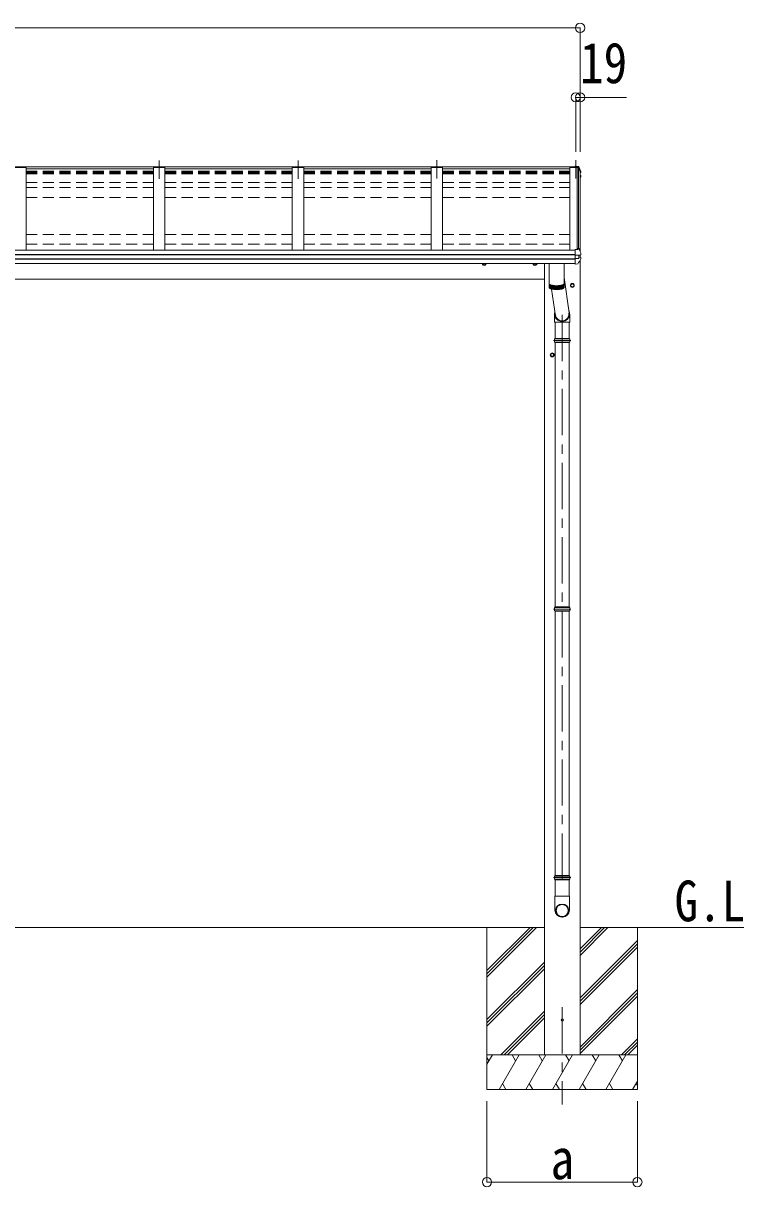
# Model space of a CAD drawing. Units: millimetres at full size, sheet at 1:40; details may follow other scales. Extents: x -11243 to 11243, y -7760 to 7760.
# Drawn here: x -4605 to -1491, y -4969 to 56 of the extents above; entities that cross this region are included whole.
import ezdxf
from ezdxf.enums import TextEntityAlignment as Align

# ---------------------------------------------------------------- set-up
doc = ezdxf.new("R2010")
doc.units = ezdxf.units.MM
doc.header["$LTSCALE"] = 40
doc.header["$PDMODE"] = 32
doc.header["$PDSIZE"] = 40
doc.linetypes.add('CHAIN1', pattern=[8, 5, -1, 1, -1])
doc.linetypes.add('DASHED1', pattern=[1.8, 1.2, -0.6])
for name, color, linetype, lineweight in [('0-0_0', 7, 'Continuous', 9), ('0-1_本体', 5, 'CHAIN1', 9), ('0-3_ELV2', 4, 'Continuous', 9), ('0-6_OTH_LINE', 6, 'Continuous', 9), ('0-7_SHAPE', 4, 'Continuous', 9), ('0-9_OUTLINE', 7, 'Continuous', 9)]:
    doc.layers.add(name, color=color, linetype=linetype, lineweight=lineweight)
doc.styles.add('ＭＳ ゴシック', font='')
doc.styles.get('ＭＳ ゴシック').set_extended_font_data('MS Gothic')

msp = doc.modelspace()

# ---------------------------------------------------------------- linework, layer by layer
at = {"layer": '0-0_0'}
for p, q in [((-2353.11, -3848.68), (-6882.11, -3848.68)), ((-2601.11, -3848.68), (-2601.11, -4548.68)), ((-2601.11, -4034.66), (-2415.13, -3848.68)), ((-2601.11, -4048.8), (-2400.99, -3848.68)), ((-2601.11, -4062.95), (-2386.84, -3848.68)), ((-2601.11, -3850.82), (-2598.98, -3848.68)), ((-1491.49, -3848.68), (-2199.11, -3848.68)), ((-2199.11, -3969.32), (-2078.48, -3848.68)), ((-2199.11, -3955.17), (-2092.62, -3848.68)), ((-2199.11, -3941.03), (-2106.76, -3848.68)), ((-1951.11, -3848.68), (-1951.11, -4548.68)), ((-2199.11, -4153.16), (-1951.11, -3905.16)), ((-2199.11, -4167.3), (-1951.11, -3919.31)), ((-2199.11, -4181.45), (-1951.11, -3933.45)), ((-2601.11, -4246.79), (-2353.11, -3998.8)), ((-2601.11, -4260.94), (-2353.11, -4012.94)), ((-2601.11, -4275.08), (-2353.11, -4027.08)), ((-2199.11, -4365.29), (-1951.11, -4117.29)), ((-2199.11, -4379.43), (-1951.11, -4131.44)), ((-2199.11, -4393.58), (-1951.11, -4145.58)), ((-2540.87, -4398.68), (-2353.11, -4210.93)), ((-2526.72, -4398.68), (-2353.11, -4225.07)), ((-2512.58, -4398.68), (-2353.11, -4239.21)), ((-2020.37, -4398.68), (-1951.11, -4329.43)), ((-2006.22, -4398.68), (-1951.11, -4343.57)), ((-1992.08, -4398.68), (-1951.11, -4357.71)), ((-1951.11, -4398.68), (-2601.11, -4398.68)), ((-2601.11, -4438.78), (-2577.96, -4398.68)), ((-2592.96, -4424.66), (-2601.11, -4410.55)), ((-2549.09, -4548.68), (-2462.49, -4398.68)), ((-2477.49, -4424.67), (-2492.49, -4398.68)), ((-2433.62, -4548.68), (-2347.02, -4398.68)), ((-2362.02, -4424.67), (-2377.02, -4398.68)), ((-2318.15, -4548.68), (-2231.55, -4398.68)), ((-2246.55, -4424.67), (-2261.55, -4398.68)), ((-2202.68, -4548.68), (-2116.08, -4398.68)), ((-2131.08, -4424.67), (-2146.08, -4398.68)), ((-2087.21, -4548.68), (-2000.61, -4398.68)), ((-2030.61, -4398.68), (-2015.61, -4424.67)), ((-1971.74, -4548.68), (-1951.11, -4512.95)), ((-2601.11, -4548.68), (-1951.11, -4548.68)), ((-2534.09, -4522.7), (-2519.09, -4548.68)), ((-2418.62, -4522.7), (-2403.62, -4548.68)), ((-2303.15, -4522.7), (-2288.15, -4548.68)), ((-2187.68, -4522.7), (-2172.68, -4548.68)), ((-2072.21, -4522.71), (-2057.21, -4548.68)), ((-1956.74, -4522.7), (-1951.11, -4532.46))]:
    msp.add_line(p, q, dxfattribs=at)
at = {"layer": '0-0_0', "linetype": 'DASHED1'}
msp.add_line((-2199.11, -4398.68), (-2353.11, -4398.68), dxfattribs=at)
at = {"layer": '0-1_本体'}
for p, q in [((-4017.61, -535.7), (-4017.61, -614.96)), ((-3417.61, -535.7), (-3417.61, -614.96)), ((-2817.61, -535.31), (-2817.61, -614.56)), ((-2217.61, -535.31), (-2217.61, -614.56)), ((-2276.11, -1202.78), (-2276.11, -3647.4)), ((-2276.11, -4192.74), (-2276.11, -4613.82))]:
    msp.add_line(p, q, dxfattribs=at)
at = {"layer": '0-3_ELV2'}
for p, q in [((-7017.61, -563.59), (-2217.61, -563.59)), ((-4592.61, -566.86), (-4642.61, -566.86)), ((-4592.61, -566.86), (-4592.61, -923.12)), ((-4592.61, -572.26), (-4042.61, -572.26)), ((-3992.61, -566.86), (-4042.61, -566.86)), ((-4042.61, -566.86), (-4042.61, -923.12)), ((-3992.61, -566.86), (-3992.61, -923.12)), ((-3992.61, -572.26), (-3442.61, -572.26)), ((-3392.61, -566.86), (-3442.61, -566.86)), ((-3442.61, -566.86), (-3442.61, -923.12)), ((-3392.61, -566.86), (-3392.61, -923.12)), ((-3392.61, -572.26), (-2842.61, -572.26)), ((-2792.61, -566.86), (-2842.61, -566.86)), ((-2842.61, -566.86), (-2842.61, -923.12)), ((-2792.61, -566.86), (-2792.61, -923.12)), ((-2792.61, -572.26), (-2242.61, -572.26)), ((-2205.73, -566.86), (-2242.61, -566.86)), ((-2242.61, -566.86), (-2242.61, -923.12)), ((-2220.61, -560.72), (-2206.45, -561.5)), ((-2220.61, -563.58), (-2220.61, -560.73)), ((-2217.61, -563.58), (-2220.61, -563.58)), ((-2217.61, -563.58), (-2217.61, -566.81)), ((-2217.61, -566.86), (-2217.61, -563.59)), ((-2217.61, -565.82), (-2206.78, -566.43)), ((-2206.78, -566.81), (-2217.61, -566.81)), ((-2211.31, -920.55), (-2211.31, -566.86)), ((-2206.78, -566.43), (-2206.41, -563.95)), ((-2206.78, -566.43), (-2206.78, -566.86)), ((-2206.63, -566.64), (-2206.41, -565.16)), ((-2205.43, -566.71), (-2206.63, -566.64)), ((-2198.61, -585.42), (-2205.73, -566.86)), ((-2205.61, -567.18), (-2205.61, -915.18)), ((-2198.61, -585.42), (-2198.61, -929.7)), ((-2198.61, -586.45), (-2198.04, -586.34)), ((-2198.61, -586.8), (-2198.04, -586.69)), ((-2197.19, -588.04), (-2198.61, -588.32)), ((-2198.61, -600.1), (-2197.47, -600.25)), ((-2196.13, -582.75), (-2196.13, -586.77)), ((-2195.78, -601.37), (-2195.77, -601.43)), ((-2195.73, -601.7), (-2195.73, -605.74)), ((-2198.61, -604.12), (-2196.78, -604.47)), ((-2197.76, -605.81), (-2198.61, -605.64)), ((-7014.61, -923.12), (-2220.61, -923.12)), ((-7014.61, -942.65), (-2220.61, -942.65)), ((-7014.61, -943.55), (-2220.61, -943.55)), ((-2220.61, -983.57), (-2220.61, -920.09)), ((-2220.61, -945.41), (-2205.82, -945.5)), ((-2204.16, -945.41), (-2197.78, -944.62)), ((-2203.61, -945.34), (-2203.61, -959.14)), ((-2203.61, -953.13), (-2196.37, -954.53)), ((-2198.61, -944.72), (-2198.61, -954.1)), ((-2196.9, -944.48), (-2196.91, -944.48)), ((-2196.9, -944.48), (-2196.84, -944.46)), ((-2196.04, -943.48), (-2196.04, -936.98)), ((-7014.61, -960.79), (-2220.61, -960.79)), ((-7014.61, -962.75), (-2220.61, -962.75)), ((-7014.61, -980.78), (-2220.61, -980.78)), ((-2353.11, -980.78), (-2353.11, -4398.68)), ((-2220.61, -959.27), (-2205.82, -959.06)), ((-2220.61, -983.57), (-2209.02, -982.94)), ((-2208.23, -982.48), (-2208.24, -982.5)), ((-2199.11, -968.19), (-2199.11, -4398.68)), ((-2195.57, -962.04), (-2195.57, -955.51)), ((-6882.11, -1048.68), (-2353.11, -1048.68))]:
    msp.add_line(p, q, dxfattribs=at)
at = {"layer": '0-3_ELV2', "linetype": 'DASHED1'}
for p, q in [((-4592.61, -582.38), (-4042.61, -582.38)), ((-4592.61, -587.23), (-4042.61, -587.23)), ((-4592.61, -588.76), (-4042.61, -588.76)), ((-4592.61, -590.73), (-4042.61, -590.73)), ((-4592.61, -594.5), (-4042.61, -594.5)), ((-3992.61, -582.38), (-3442.61, -582.38)), ((-3992.61, -587.23), (-3442.61, -587.23)), ((-3992.61, -588.76), (-3442.61, -588.76)), ((-3992.61, -590.73), (-3442.61, -590.73)), ((-3992.61, -594.5), (-3442.61, -594.5)), ((-3392.61, -582.38), (-2842.61, -582.38)), ((-3392.61, -587.23), (-2842.61, -587.23)), ((-3392.61, -588.76), (-2842.61, -588.76)), ((-3392.61, -590.73), (-2842.61, -590.73)), ((-3392.61, -594.5), (-2842.61, -594.5)), ((-2792.61, -582.38), (-2242.61, -582.38)), ((-2792.61, -587.23), (-2242.61, -587.23)), ((-2792.61, -588.76), (-2242.61, -588.76)), ((-2792.61, -590.73), (-2242.61, -590.73)), ((-2792.61, -594.5), (-2242.61, -594.5)), ((-4592.61, -631.8), (-4042.61, -631.8)), ((-4592.61, -652.96), (-4042.61, -652.96)), ((-3992.61, -631.8), (-3442.61, -631.8)), ((-3992.61, -652.96), (-3442.61, -652.96)), ((-3392.61, -631.8), (-2842.61, -631.8)), ((-3392.61, -652.96), (-2842.61, -652.96)), ((-2792.61, -631.8), (-2242.61, -631.8)), ((-2792.61, -652.96), (-2242.61, -652.96)), ((-4592.61, -695.47), (-4042.61, -695.47)), ((-3992.61, -695.47), (-3442.61, -695.47)), ((-3392.61, -695.47), (-2842.61, -695.47)), ((-2792.61, -695.47), (-2242.61, -695.47)), ((-4592.61, -855.75), (-4042.61, -855.75)), ((-4592.61, -898.26), (-4042.61, -898.26)), ((-3992.61, -855.75), (-3442.61, -855.75)), ((-3992.61, -898.26), (-3442.61, -898.26)), ((-3392.61, -855.75), (-2842.61, -855.75)), ((-3392.61, -898.26), (-2842.61, -898.26)), ((-2792.61, -855.75), (-2242.61, -855.75)), ((-2792.61, -898.26), (-2242.61, -898.26))]:
    msp.add_line(p, q, dxfattribs=at)
at = {"layer": '0-3_ELV2'}
for points in [[(-2220.61, -563.16), (-2206.41, -563.95), (-2206.41, -565.16), (-2205.29, -565.22)], [(-2206.71, -566.86), (-2206.63, -566.3), (-2206.63, -566.64)], [(-2203.8, -562.71), (-2199.56, -573.32), (-2196.21, -582.26), (-2196.15, -582.53), (-2196.14, -582.6)], [(-2203.8, -566.28), (-2202.81, -568.77), (-2201.82, -571.26), (-2200.85, -573.76), (-2199.9, -576.27), (-2198.95, -578.78), (-2198.03, -581.29), (-2197.11, -583.81), (-2196.21, -586.34)], [(-2196.14, -582.6), (-2196.13, -582.7), (-2196.14, -582.76)], [(-2195.77, -601.38), (-2195.74, -601.56), (-2195.73, -601.69)], [(-2195.9, -606.39), (-2197.37, -608.93), (-2198.61, -611.05)], [(-2220.61, -920.09), (-2206.61, -920.77), (-2206.61, -915.13), (-2204.84, -915.22)], [(-2204.16, -945.41), (-2204.41, -945.44), (-2204.56, -945.45)], [(-2203.97, -915.84), (-2202.93, -918.42), (-2201.91, -921.01), (-2200.91, -923.6), (-2199.92, -926.2), (-2198.94, -928.8), (-2197.97, -931.41), (-2197.03, -934.03), (-2196.09, -936.65)], [(-2199.38, -944.71), (-2198.15, -944.66), (-2196.91, -944.48)], [(-2196.09, -936.65), (-2196.04, -936.85), (-2196.04, -936.98)], [(-2613.6, -988.48), (-2620.1, -984.73), (-2620.1, -980.78)], [(-2613.6, -988.48), (-2607.1, -984.73), (-2607.1, -980.78)], [(-2393.61, -988.48), (-2400.11, -984.73), (-2400.11, -980.78)], [(-2393.61, -988.48), (-2387.11, -984.73), (-2387.11, -980.78)], [(-2232.11, -1083.48), (-2238.61, -1079.73), (-2238.61, -1072.22), (-2232.11, -1068.47)], [(-2232.11, -1083.48), (-2225.61, -1079.73), (-2225.61, -1072.22), (-2232.11, -1068.47)], [(-2319.11, -1383.48), (-2325.61, -1379.73), (-2325.61, -1372.22), (-2319.11, -1368.47)], [(-2319.11, -1383.48), (-2312.61, -1379.73), (-2312.61, -1372.22), (-2319.11, -1368.47)]]:
    msp.add_lwpolyline(points, dxfattribs=at)
for centre, radius in [((-2232.11, -1075.97), 8.5), ((-2232.11, -1075.97), 7.7), ((-2232.11, -1075.97), 6.5), ((-2319.11, -1375.97), 8.5), ((-2319.11, -1375.97), 7.7), ((-2319.11, -1375.97), 6.5), ((-2276.11, -4248.68), 5)]:
    msp.add_circle(centre, radius, dxfattribs=at)
for centre, radius, start, end in [((-2206.03, -564.08), 2.62, 31.83445, 99.24), ((-2205.45, -567.01), 0.3, 21.99494, 87.04231), ((-2205.38, -566.91), 1.7, 22.00225, 87.0423), ((-2667.54, -753.27), 498.52, 19.56907, 21.95354), ((-2198.1, -586.04), 0.3, 280.95393, 327.06409), ((-2198.1, -586.39), 0.299, 280.88931, 19.51522), ((-2197.49, -602.58), 2.32, 60.30373, 87.34859), ((-2197.43, -586.77), 1.3, 280.88938, 19.44863), ((-2197.03, -601.65), 1.3, 10.02543, 80.23195), ((-2630.37, -357.49), 499.04, 329.90411, 330.14673), ((-2630.37, -357.84), 499.04, 329.90411, 330.14673), ((-2197.81, -606.1), 0.299, 330.19129, 79.12168), ((-2197.03, -605.74), 1.3, 330.27138, 79.1216), ((-2204.9, -916.22), 1, 22.05378, 87.04045), ((-2197.04, -943.48), 1, 281.45361, 0), ((-2196.56, -955.51), 0.998, 0.05121, 79.086), ((-2613.6, -980.97), 8.5, 178.68472, 1.31528), ((-2613.6, -980.97), 7.7, 178.54804, 1.45196), ((-2613.6, -980.97), 6.5, 178.27976, 1.72024), ((-2393.61, -980.97), 8.5, 178.68482, 1.31518), ((-2393.61, -980.97), 7.7, 178.54815, 1.45185), ((-2393.61, -980.97), 6.5, 178.27991, 1.72009), ((-2209.08, -981.94), 1, 273.10735, 326.38063), ((-2590.51, -728.34), 459.05, 326.38357, 329.32444), ((-2203.27, -942.78), 16.37, 265.48312, 268.58725), ((-2196.57, -962.04), 1, 329.32149, 0)]:
    msp.add_arc(centre, radius, start, end, dxfattribs=at)
for centre, major_axis, ratio, start_param, end_param in [((-2204.46, -937.89), (-9.96, -2.12), 0.734427, 1.2806875, 1.4059912), ((-2204.46, -966.66), (-9.97, 1.96), 0.736539, 4.8664216, 4.9917253), ((-2204.61, -958.94), (-1, 0.195), 0.067217, 2.8005545, 3.1546872)]:
    msp.add_ellipse(centre, major_axis=major_axis, ratio=ratio, start_param=start_param, end_param=end_param, dxfattribs=at)
at = {"layer": '0-6_OTH_LINE'}
for p, q in [((-7036.61, 36.41), (-2198.61, 36.41)), ((-2198.61, 36.41), (-2198.61, -499.06)), ((-2217.61, -263.59), (-2217.61, -499.06)), ((-2217.61, -263.59), (-2198.61, -263.59)), ((-2198.61, -263.59), (-2198.61, -499.06)), ((-2198.61, -263.59), (-1998.39, -263.59)), ((-2601.11, -4948.66), (-2601.11, -4598.68)), ((-1951.11, -4948.66), (-1951.11, -4598.68)), ((-2601.11, -4948.66), (-1951.11, -4948.66))]:
    msp.add_line(p, q, dxfattribs=at)
for p in [(-2198.61, 36.41), (-2217.61, -263.59), (-2198.61, -263.59), (-2601.11, -4948.66), (-1951.11, -4948.66)]:
    msp.add_point(p, dxfattribs=at)
at = {"layer": '0-9_OUTLINE'}
for p, q in [((-2332.11, -980.78), (-2332.11, -1068.88)), ((-2268.11, -1068.88), (-2268.11, -980.78)), ((-2268.11, -1041.65), (-2246.46, -1194.88)), ((-2332.11, -1069.85), (-2332.11, -1085.3)), ((-2331.52, -1086.86), (-2331.52, -1071.4)), ((-2330.29, -1072.59), (-2330.29, -1088.04)), ((-2328.48, -1089.13), (-2328.48, -1073.68)), ((-2326.11, -1074.68), (-2326.11, -1090.13)), ((-2323.24, -1091.03), (-2323.24, -1075.57)), ((-2321.81, -1091.39), (-2304.47, -1206.53)), ((-2319.92, -1091.81), (-2319.92, -1076.35)), ((-2316.22, -1077), (-2316.22, -1092.46)), ((-2312.21, -1077.51), (-2312.21, -1092.97)), ((-2307.96, -1077.87), (-2307.96, -1093.33)), ((-2303.57, -1078.08), (-2303.57, -1093.53)), ((-2299.11, -1078.12), (-2299.11, -1093.58)), ((-2294.67, -1078.01), (-2294.67, -1093.46)), ((-2290.33, -1077.73), (-2290.33, -1093.19)), ((-2286.19, -1077.3), (-2286.19, -1092.76)), ((-2282.33, -1076.73), (-2282.33, -1092.19)), ((-2278.81, -1076.03), (-2278.81, -1091.48)), ((-2275.71, -1075.2), (-2275.71, -1090.66)), ((-2273.08, -1074.28), (-2273.08, -1089.74)), ((-2270.99, -1073.28), (-2270.99, -1088.74)), ((-2269.46, -1072.23), (-2269.46, -1087.68)), ((-2268.11, -1085.3), (-2268.11, -1069.85)), ((-2309.49, -1202.27), (-2309.49, -1233.86)), ((-2243.5, -1202.68), (-2243.5, -1233.86)), ((-2243.5, -1233.86), (-2309.49, -1233.86)), ((-2306.11, -1233.86), (-2306.11, -1304.73)), ((-2246.11, -1233.86), (-2246.11, -1304.73)), ((-2308.11, -1304.73), (-2244.11, -1304.73)), ((-2308.11, -1304.73), (-2308.11, -1306.73)), ((-2244.11, -1304.73), (-2244.11, -1306.73)), ((-2314.11, -1313.73), (-2238.11, -1313.73)), ((-2308.71, -1306.73), (-2243.51, -1306.73)), ((-2308.71, -1320.73), (-2243.51, -1320.73)), ((-2308.11, -1320.73), (-2308.11, -1322.73)), ((-2308.11, -1322.73), (-2244.11, -1322.73)), ((-2306.11, -1322.73), (-2306.11, -2464.7)), ((-2246.11, -1322.73), (-2246.11, -2464.7)), ((-2244.11, -1320.73), (-2244.11, -1322.73)), ((-2314.11, -2473.7), (-2238.11, -2473.7)), ((-2308.71, -2466.7), (-2243.51, -2466.7)), ((-2308.71, -2480.7), (-2243.51, -2480.7)), ((-2308.11, -2464.7), (-2244.11, -2464.7)), ((-2308.11, -2464.7), (-2308.11, -2466.7)), ((-2308.11, -2480.7), (-2308.11, -2482.7)), ((-2308.11, -2482.7), (-2244.11, -2482.7)), ((-2306.11, -2482.7), (-2306.11, -3624.67)), ((-2246.11, -2482.7), (-2246.11, -3624.67)), ((-2244.11, -2464.7), (-2244.11, -2466.7)), ((-2244.11, -2480.7), (-2244.11, -2482.7)), ((-2314.11, -3633.67), (-2238.11, -3633.67)), ((-2308.71, -3626.67), (-2243.51, -3626.67)), ((-2308.71, -3640.67), (-2243.51, -3640.67)), ((-2308.11, -3624.67), (-2244.11, -3624.67)), ((-2308.11, -3624.67), (-2308.11, -3626.67)), ((-2308.11, -3640.67), (-2308.11, -3642.67)), ((-2308.11, -3642.67), (-2244.11, -3642.67)), ((-2306.11, -3642.67), (-2306.11, -3713.67)), ((-2246.11, -3642.67), (-2246.11, -3713.67)), ((-2244.11, -3624.67), (-2244.11, -3626.67)), ((-2244.11, -3640.67), (-2244.11, -3642.67)), ((-2244.26, -3713.67), (-2307.96, -3713.67)), ((-2307.96, -3713.67), (-2307.96, -3772.94)), ((-2244.26, -3713.67), (-2244.26, -3772.94))]:
    msp.add_line(p, q, dxfattribs=at)
for points in [[(-2332.11, -1068.88), (-2332.1, -1069.02), (-2331.99, -1069.58), (-2331.74, -1070.14), (-2331.34, -1070.69), (-2330.8, -1071.23), (-2330.12, -1071.76), (-2329.3, -1072.28), (-2328.35, -1072.78), (-2327.27, -1073.27), (-2326.06, -1073.73), (-2324.74, -1074.17), (-2323.3, -1074.59), (-2321.76, -1074.98), (-2320.12, -1075.35), (-2318.39, -1075.68), (-2316.57, -1075.99), (-2314.68, -1076.26), (-2312.73, -1076.5), (-2310.71, -1076.7), (-2308.65, -1076.87), (-2306.55, -1077), (-2304.42, -1077.09), (-2302.27, -1077.15), (-2300.11, -1077.17)], [(-2332.11, -1085.3), (-2332.1, -1085.44), (-2331.99, -1086), (-2331.74, -1086.56), (-2331.34, -1087.11), (-2330.8, -1087.65), (-2330.12, -1088.18), (-2329.3, -1088.7), (-2328.35, -1089.2), (-2327.27, -1089.69), (-2326.06, -1090.15), (-2324.74, -1090.59), (-2323.3, -1091.01), (-2321.76, -1091.4), (-2320.12, -1091.77), (-2318.39, -1092.1), (-2316.57, -1092.41), (-2314.68, -1092.68), (-2312.73, -1092.92), (-2310.71, -1093.12), (-2308.65, -1093.29), (-2306.55, -1093.42), (-2304.42, -1093.51), (-2302.27, -1093.57), (-2300.11, -1093.59)], [(-2332.05, -1069.37), (-2332.07, -1069.43), (-2332.1, -1069.99), (-2331.99, -1070.55), (-2331.74, -1071.1), (-2331.34, -1071.65), (-2330.8, -1072.2), (-2330.12, -1072.73), (-2329.3, -1073.24), (-2328.35, -1073.75), (-2327.27, -1074.23), (-2326.06, -1074.7), (-2324.74, -1075.14), (-2323.3, -1075.56), (-2321.76, -1075.95), (-2320.12, -1076.31), (-2318.39, -1076.65), (-2316.57, -1076.95), (-2314.68, -1077.22), (-2312.73, -1077.46), (-2310.71, -1077.66), (-2308.65, -1077.83), (-2306.55, -1077.96), (-2304.42, -1078.06), (-2302.27, -1078.11), (-2300.11, -1078.13)], [(-2330.4, -1071.55), (-2329.96, -1072.01), (-2329.32, -1072.54), (-2328.54, -1073.05), (-2327.63, -1073.54), (-2326.6, -1074.02), (-2325.43, -1074.48), (-2324.16, -1074.91), (-2322.76, -1075.33), (-2321.27, -1075.71), (-2319.67, -1076.07), (-2317.99, -1076.4), (-2316.22, -1076.71), (-2314.37, -1076.97), (-2312.46, -1077.21), (-2310.49, -1077.41), (-2308.47, -1077.58), (-2306.42, -1077.71), (-2304.33, -1077.8), (-2302.22, -1077.85), (-2300.11, -1077.87)], [(-2300.11, -1077.17), (-2297.95, -1077.15), (-2295.8, -1077.09), (-2293.67, -1077), (-2291.57, -1076.87), (-2289.5, -1076.7), (-2287.49, -1076.5), (-2285.53, -1076.26), (-2283.64, -1075.99), (-2281.83, -1075.68), (-2280.1, -1075.35), (-2278.46, -1074.98), (-2276.92, -1074.59), (-2275.48, -1074.17), (-2274.16, -1073.73), (-2272.95, -1073.27), (-2271.87, -1072.78), (-2270.92, -1072.28), (-2270.1, -1071.76), (-2269.42, -1071.23), (-2268.88, -1070.69), (-2268.48, -1070.14), (-2268.22, -1069.58), (-2268.11, -1069.02), (-2268.11, -1068.88)], [(-2300.11, -1078.13), (-2297.95, -1078.11), (-2295.8, -1078.06), (-2293.67, -1077.96), (-2291.57, -1077.83), (-2289.5, -1077.66), (-2287.49, -1077.46), (-2285.53, -1077.22), (-2283.64, -1076.95), (-2281.83, -1076.65), (-2280.1, -1076.31), (-2278.46, -1075.95), (-2276.92, -1075.56), (-2275.48, -1075.14), (-2274.16, -1074.7), (-2272.95, -1074.23), (-2271.87, -1073.75), (-2270.92, -1073.24), (-2270.1, -1072.73), (-2269.42, -1072.2), (-2268.88, -1071.65), (-2268.48, -1071.1), (-2268.22, -1070.55), (-2268.11, -1069.99), (-2268.15, -1069.43), (-2268.16, -1069.37)], [(-2300.11, -1077.87), (-2297.99, -1077.85), (-2295.89, -1077.8), (-2293.8, -1077.71), (-2291.74, -1077.58), (-2289.73, -1077.41), (-2287.76, -1077.21), (-2285.85, -1076.97), (-2284, -1076.71), (-2282.23, -1076.4), (-2280.54, -1076.07), (-2278.95, -1075.71), (-2277.45, -1075.33), (-2276.06, -1074.91), (-2274.78, -1074.48), (-2273.62, -1074.02), (-2272.58, -1073.54), (-2271.68, -1073.05), (-2270.9, -1072.54), (-2270.26, -1072.01), (-2269.81, -1071.55)], [(-2300.11, -1093.59), (-2297.95, -1093.57), (-2295.8, -1093.51), (-2293.67, -1093.42), (-2291.57, -1093.29), (-2289.5, -1093.12), (-2287.49, -1092.92), (-2285.53, -1092.68), (-2283.64, -1092.41), (-2281.83, -1092.1), (-2280.1, -1091.77), (-2278.46, -1091.4), (-2276.92, -1091.01), (-2275.48, -1090.59), (-2274.16, -1090.15), (-2272.95, -1089.69), (-2271.87, -1089.2), (-2270.92, -1088.7), (-2270.1, -1088.18), (-2269.42, -1087.65), (-2268.88, -1087.11), (-2268.48, -1086.56), (-2268.22, -1086), (-2268.11, -1085.44), (-2268.11, -1085.3)]]:
    msp.add_lwpolyline(points, dxfattribs=at)
for centre, radius, start, end in [((-2281.86, -1313.73), 27.75, 165.38919, 194.61079), ((-2270.36, -1313.73), 27.75, 0, 14.61083), ((-2270.36, -1313.73), 27.75, 345.38917, 0), ((-2281.86, -2473.7), 27.75, 165.38919, 194.61079), ((-2270.36, -2473.7), 27.75, 0, 14.61083), ((-2270.36, -2473.7), 27.75, 345.38917, 0), ((-2281.86, -3633.67), 27.75, 165.38919, 194.61079), ((-2270.36, -3633.67), 27.75, 0, 14.61083), ((-2270.36, -3633.67), 27.75, 345.38917, 0), ((-2276.96, -3772.94), 31, 180, 270), ((-2275.26, -3772.94), 31, 270, 0)]:
    msp.add_arc(centre, radius, start, end, dxfattribs=at)
for centre, major_axis, ratio, start_param, end_param in [((-2276.5, -1199.18), (-33, -3.09), 0.972144, 5.8034438, 9.8593375), ((-2276.43, -1199.17), (-2.75, 29.4), 0.995638, 1.5707963, 4.7150999)]:
    msp.add_ellipse(centre, major_axis=major_axis, ratio=ratio, start_param=start_param, end_param=end_param, dxfattribs=at)
for major_axis in [(-28.29, 0), (-25.83, 0)]:
    msp.add_ellipse((-2276.11, -3775.76), major_axis=major_axis, ratio=0.996195, dxfattribs=at)

# ---------------------------------------------------------------- texts
at = {"layer": '0-6_OTH_LINE', "color": 7, "style": 'ＭＳ ゴシック', "width": 0.85}
for s, p in [('19', (-2198.71, -255.17)), ('a', (-2326.11, -4988.66))]:
    msp.add_text(s, height=176, dxfattribs=at).set_placement(p, align=Align.BOTTOM_LEFT)
at = {"layer": '0-7_SHAPE', "color": 7, "style": 'ＭＳ ゴシック', "width": 0.85}
msp.add_text('G.L', height=176, dxfattribs=at).set_placement((-1790.51, -3874.97), align=Align.BOTTOM_LEFT)

doc.saveas('drawing.dxf')
